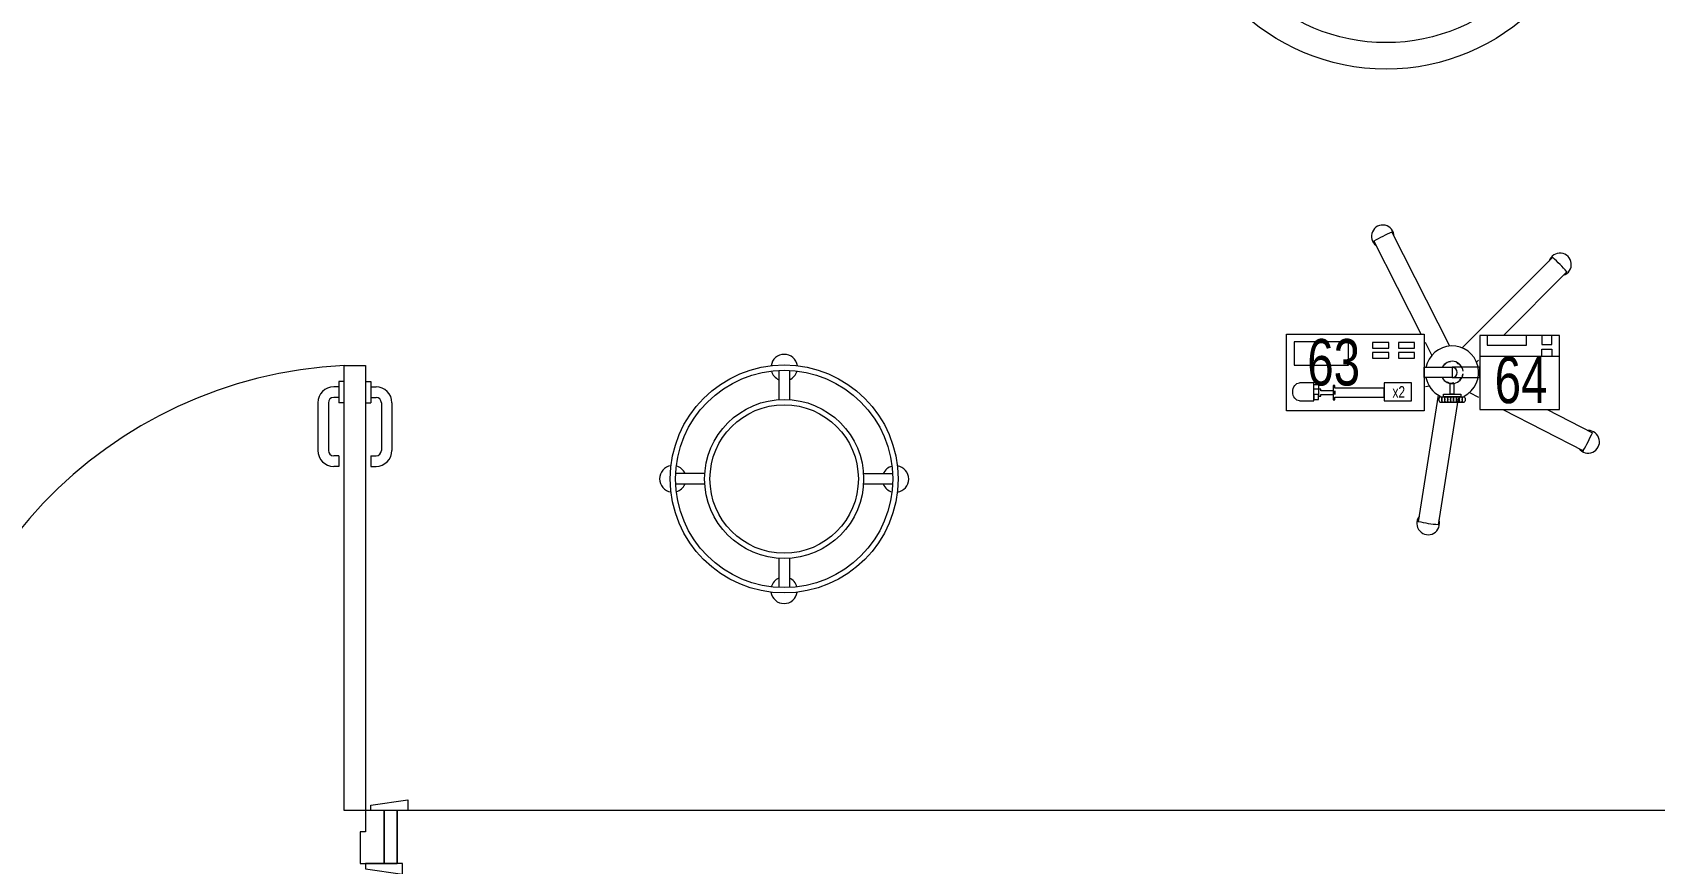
# Model space of a CAD drawing. Header units: millimetres. Extents: x 26027 to 581921, y 7230 to 233891.
# Drawn here: x 533948 to 537009, y 182304 to 183871 of the extents above; entities that cross this region are included whole.
import ezdxf

# ---------------------------------------------------------------- set-up
doc = ezdxf.new("R2010")
doc.units = ezdxf.units.MM
doc.header["$LTSCALE"] = 5
for name, color, linetype, lineweight in [('Medical Equipment and Furniture', 163, 'Continuous', 0), ('Medical Equipment and Furniture1', 163, 'Continuous', 5), ('Medical Equipment and Furniture2', 42, 'Continuous', 13), ('Walls', 32, 'Continuous', 5)]:
    doc.layers.add(name, color=color, linetype=linetype, lineweight=lineweight)
doc.layers.add('Wooden Joinery', color=7, linetype='Continuous', lineweight=5, true_color=0xffdcd1)
doc.styles.add('X3G_ENTITY_257CFD', font='swisscl.ttf', dxfattribs={"height": 200})

# ---------------------------------------------------------------- blocks, each defined once
blk = doc.blocks.new('Surgical Light Single')
at = {"layer": 'Medical Equipment and Furniture'}
for p, q in [((-745633.7, -338256.5), (-744896.5, -338635.5)), ((-745665.7, -338318.8), (-744928.6, -338697.8)), ((-744917.6, -338664.1), (-744928.1, -338687.9)), ((-744921.9, -338691.1), (-744944.3, -338734.7)), ((-744939.1, -338709.2), (-744928.1, -338687.9)), ((-744928.1, -338687.9), (-744921.9, -338691.1)), ((-744920.7, -338705.2), (-744927.4, -338701.7)), ((-744923.8, -338675), (-744922.1, -338674.2)), ((-744920.7, -338705.2), (-744917, -338698.1)), ((-744901, -338706.3), (-744917, -338698.1)), ((-744873.1, -338686.9), (-744886.3, -338709.4)), ((-744878.3, -338698.4), (-744878.7, -338696.5)), ((-744939.1, -338709.2), (-745023.7, -338879.3)), ((-744986.4, -338898.5), (-744897.3, -338730.7)), ((-744914.9, -338749.7), (-744944.3, -338734.7)), ((-744892.5, -338706.2), (-744914.9, -338749.7)), ((-744904.7, -338713.4), (-744901, -338706.3)), ((-744904.7, -338713.4), (-744898, -338716.8)), ((-744897.3, -338730.7), (-744886.3, -338709.4)), ((-744892.5, -338706.2), (-744886.3, -338709.4)), ((-744958, -338741.6), (-744957.1, -338745.5)), ((-744912.6, -338765), (-744916.3, -338766.5)), ((-745124.2, -339214.6), (-745154.5, -339209.2)), ((-745304.9, -339420.7), (-745215.8, -339252.9)), ((-745178.4, -339272.1), (-745215.8, -339252.9)), ((-745128.4, -339238.3), (-745166, -339231.5)), ((-745178.4, -339272.1), (-745263.1, -339442.2)), ((-745309.6, -339445.2), (-745287.2, -339401.7)), ((-745289.6, -339386.4), (-745285.9, -339384.9)), ((-745257.9, -339416.7), (-745287.2, -339401.7)), ((-745244.1, -339409.8), (-745245.1, -339405.9)), ((-745323.2, -339456.3), (-745304.9, -339420.7)), ((-745297.5, -339438), (-745304.2, -339434.6)), ((-745297.5, -339438), (-745301.1, -339445.1)), ((-745280.3, -339460.3), (-745257.9, -339416.7)), ((-745323.2, -339456.3), (-745323.8, -339453)), ((-745321.8, -339472.4), (-745321.4, -339467)), ((-745321.4, -339467), (-745320.3, -339461.2)), ((-745320.3, -339461.2), (-745318.7, -339455.2)), ((-745318.7, -339455.2), (-745316.4, -339449.1)), ((-745316.4, -339449.1), (-745313.6, -339443.2)), ((-745313.6, -339443.2), (-745309.6, -339445.2)), ((-745285.1, -339453.3), (-745301.1, -339445.1)), ((-744878.1, -339532.8), (-745288.5, -339458.9)), ((-745281.5, -339446.2), (-745285.1, -339453.3)), ((-745279.5, -339468.1), (-745283.1, -339473.5)), ((-745281.5, -339446.2), (-745274.8, -339449.7)), ((-745263.1, -339442.2), (-745281.4, -339477.8)), ((-745276.3, -339462.4), (-745280.3, -339460.3)), ((-745276.3, -339462.4), (-745279.5, -339468.1)), ((-745265.7, -339449.4), (-745266, -339447.7)), ((-745265.4, -339451), (-745265.7, -339449.4)), ((-745265, -339452.6), (-745265.4, -339451)), ((-745264.7, -339454.2), (-745265, -339452.6)), ((-745264.3, -339455.8), (-745264.7, -339454.2)), ((-745263.9, -339457.4), (-745264.3, -339455.8)), ((-745263.4, -339459), (-745263.9, -339457.4)), ((-745263, -339460.5), (-745263.4, -339459)), ((-745262.5, -339462.1), (-745263, -339460.5)), ((-745262, -339463.7), (-745262.5, -339462.1)), ((-744985.6, -339443.8), (-744996.8, -339506.3)), ((-744962, -339448.1), (-744973.2, -339510.6)), ((-745321.5, -339477.4), (-745321.8, -339472.4)), ((-745320.6, -339481.7), (-745321.5, -339477.4)), ((-745319, -339485.4), (-745320.6, -339481.7)), ((-745316.9, -339488.2), (-745319, -339485.4)), ((-745314.2, -339490.2), (-745316.9, -339488.2)), ((-745311, -339491.2), (-745314.2, -339490.2)), ((-745307.5, -339491.3), (-745311, -339491.2)), ((-745303.6, -339490.4), (-745307.5, -339491.3)), ((-745299.5, -339488.7), (-745303.6, -339490.4)), ((-745295.4, -339486), (-745299.5, -339488.7)), ((-744885.2, -339572.2), (-745295.6, -339498.2)), ((-745291.2, -339482.5), (-745295.4, -339486)), ((-745287.1, -339478.3), (-745291.2, -339482.5)), ((-745283.1, -339473.5), (-745287.1, -339478.3)), ((-745281.4, -339477.8), (-745278.4, -339476.4)), ((-745003.1, -339510.3), (-745002.3, -339505.4)), ((-745002.3, -339505.4), (-744967.8, -339511.6)), ((-744973.2, -339510.6), (-744996.8, -339506.3)), ((-744968.7, -339516.5), (-744967.8, -339511.6)), ((-744967.8, -339511.6), (-744968.7, -339516.5)), ((-744967.8, -339511.6), (-744859.5, -339531.1)), ((-744859.5, -339531.1), (-744868.4, -339580.3)), ((-745011.1, -339554.6), (-745010.2, -339549.6)), ((-744976.7, -339560.8), (-745011.1, -339554.6)), ((-744976.7, -339560.8), (-744975.8, -339555.8)), ((-744975.8, -339555.8), (-744976.7, -339560.8)), ((-744868.4, -339580.3), (-744976.7, -339560.8)), ((-744871.3, -339562.5), (-744868.5, -339546.7))]:
    blk.add_line(p, q, dxfattribs=at)
for centre, radius in [((-745695.7, -338264), 400), ((-745695.7, -338264), 350), ((-745695.7, -338264), 75.1), ((-745695.7, -338264), 62.5), ((-745695.7, -338264), 62.5), ((-745695.7, -338264), 62.5), ((-745695.7, -338264), 62.5), ((-745695.7, -338264), 62.5), ((-744895.3, -338675.5), 40), ((-744895.3, -338675.5), 35), ((-744895.3, -338675.5), 25), ((-745454.1, -339177.3), 24.6), ((-745301.7, -339192.2), 24.6), ((-745597.8, -339230), 24.6), ((-745460.4, -339274.7), 24.6), ((-745331.8, -339282.4), 24.6), ((-745704.5, -339339.8), 24.6), ((-745575.7, -339332.3), 24.6), ((-745361.1, -339370.3), 24.6), ((-745480.4, -339378.7), 24.6), ((-745087.6, -339400.2), 24.6), ((-745410.6, -339518.5), 110), ((-745646.7, -339439.8), 24.6), ((-745410.6, -339518.5), 81.7), ((-745752.9, -339485), 24.6), ((-745558.8, -339469.1), 24.6), ((-745306.9, -339475.9), 25), ((-745654.4, -339568.4), 24.6), ((-745262.3, -339568), 24.6), ((-745550.4, -339588.4), 24.6), ((-745174.4, -339597.3), 24.6), ((-745733.5, -339636.9), 24.6), ((-745460, -339666.8), 24.6), ((-745460, -339666.8), 24.6), ((-745340.7, -339658.3), 24.6), ((-745596.8, -339683.7), 24.6), ((-745245.4, -339704.8), 24.6), ((-745116.6, -339697.3), 24.6), ((-745650.2, -339765.3), 24.6), ((-745489.3, -339754.7), 24.6), ((-745360.7, -339762.4), 24.6), ((-745223.3, -339807.1), 24.6), ((-745519.4, -339844.9), 24.6), ((-745367, -339859.8), 24.6)]:
    blk.add_circle(centre, radius, dxfattribs=at)
for centre, radius, start, end in [((-744762.4, -338800.1), 204.2, 142.2104, 163.3698), ((-745074, -338639.9), 204.2, 322.2104, 343.3698), ((-745410.6, -339518.5), 387.8, 54.0062, 355.7625), ((-745159.8, -339412.5), 201, 349.7901, 79.7901), ((-745170.9, -339271.8), 24.6, 227.9519, 97.6603), ((-745410.6, -339518.5), 387.8, 1.7476, 46.9503), ((-745159.8, -339412.5), 177, 349.7901, 79.7901), ((-745224.3, -339353.4), 24.6, 254.7598, 52.3281), ((-745410.6, -339518.5), 110, 37.8566, 0.8371), ((-745128.2, -339511.5), 204.2, 142.2104, 163.3698), ((-745167.1, -339432), 82, 160.5948, 205.6253), ((-745410.6, -339518.5), 99.7, 34.1177, 10.5924), ((-745410.6, -339518.5), 94.3, 32.132, 12.5781), ((-745410.6, -339518.5), 93.3, 31.548, 13.1621), ((-745439.8, -339351.3), 204.2, 322.2104, 343.3698), ((-745306.9, -339475.9), 25.5, 129.7388, 355.8414), ((-745166.7, -339468.7), 24.6, 320.7411, 198.8391), ((-745068.2, -339552), 24.6, 138.8625, 20.7177), ((-744880.3, -339544.6), 12, 349.7901, 79.7901), ((-744883.1, -339560.3), 12, 259.7901, 349.7901)]:
    blk.add_arc(centre, radius, start, end, dxfattribs=at)
blk = doc.blocks.new('HF14427-P')
at = {"color": 0}
for p, q in [((-0.01, 0.4148), (-0.01, 0.3597)), ((0.01, 0.4148), (0.01, 0.3597)), ((-0.2048, 0.22), (-0.1497, 0.22)), ((0.1497, 0.22), (0.2048, 0.22)), ((-0.2048, 0.2), (-0.1497, 0.2)), ((0.1497, 0.2), (0.2048, 0.2)), ((-0.01, 0.0603), (-0.01, 0.0052)), ((0.01, 0.0603), (0.01, 0.0052))]:
    blk.add_line(p, q, dxfattribs=at)
at = {"color": 0, "linetype": 'Continuous'}
for points in [[(-0.1497, 0.2), (-0.1497, 0.2), (-0.1497, 0.2), (-0.1497, 0.2), (-0.1497, 0.2), (-0.1497, 0.2), (-0.1497, 0.2), (-0.1497, 0.2), (-0.1497, 0.2), (-0.1497, 0.2), (-0.1497, 0.2), (-0.1497, 0.2), (-0.1497, 0.2), (-0.1497, 0.2), (-0.1497, 0.2), (-0.1497, 0.2), (-0.1497, 0.2), (-0.1497, 0.2), (-0.1497, 0.2), (-0.1497, 0.2), (-0.1497, 0.2), (-0.1497, 0.2), (-0.1497, 0.2), (-0.1497, 0.2), (-0.1497, 0.2), (-0.1497, 0.2), (-0.1497, 0.2), (-0.1497, 0.2), (-0.1497, 0.2), (-0.1497, 0.2), (-0.1497, 0.2), (-0.1497, 0.2), (-0.1497, 0.2), (-0.1497, 0.2), (-0.1497, 0.2), (-0.1497, 0.2), (-0.1497, 0.2), (-0.1497, 0.2), (-0.1497, 0.2), (-0.1497, 0.2), (-0.1497, 0.2), (-0.1497, 0.2), (-0.1497, 0.2), (-0.1497, 0.2), (-0.1497, 0.2), (-0.1497, 0.2), (-0.1497, 0.2), (-0.1497, 0.2), (-0.1497, 0.2), (-0.1497, 0.2), (-0.1497, 0.2), (-0.1497, 0.2), (-0.1497, 0.2), (-0.1497, 0.2), (-0.1497, 0.2), (-0.1497, 0.2), (-0.1497, 0.2), (-0.1497, 0.2), (-0.1497, 0.2), (-0.1497, 0.2), (-0.1497, 0.2), (-0.1497, 0.2), (-0.1497, 0.2), (-0.1497, 0.2), (-0.1497, 0.2), (-0.1497, 0.2), (-0.1497, 0.2), (-0.1497, 0.2), (-0.1497, 0.2), (-0.1497, 0.2), (-0.1497, 0.2), (-0.1497, 0.2), (-0.1497, 0.2), (-0.1497, 0.2), (-0.1497, 0.2), (-0.1497, 0.2), (-0.1497, 0.2), (-0.1497, 0.2), (-0.1497, 0.2), (-0.1497, 0.2), (-0.1497, 0.2), (-0.1497, 0.2), (-0.1497, 0.2), (-0.1497, 0.2), (-0.1497, 0.2), (-0.1497, 0.2), (-0.1497, 0.2), (-0.1497, 0.2), (-0.1497, 0.2), (-0.1497, 0.2), (-0.1497, 0.2), (-0.1497, 0.2), (-0.1497, 0.2), (-0.1497, 0.2), (-0.1497, 0.2), (-0.1497, 0.2), (-0.1497, 0.2), (-0.1497, 0.2), (-0.1497, 0.2), (-0.1497, 0.2), (-0.1497, 0.2), (-0.1497, 0.2), (-0.1497, 0.2), (-0.1497, 0.2), (-0.1497, 0.2), (-0.1497, 0.2), (-0.1497, 0.2), (-0.1497, 0.2), (-0.1497, 0.2), (-0.1497, 0.2), (-0.1497, 0.2), (-0.1497, 0.2), (-0.1497, 0.2), (-0.1497, 0.2), (-0.1497, 0.2), (-0.1497, 0.2), (-0.1497, 0.2), (-0.1497, 0.2), (-0.1497, 0.2), (-0.1497, 0.2), (-0.1497, 0.2), (-0.1497, 0.2), (-0.1497, 0.2), (-0.1497, 0.2), (-0.1497, 0.2), (-0.1497, 0.2), (-0.1497, 0.2), (-0.1497, 0.2), (-0.1497, 0.2), (-0.1497, 0.2), (-0.1497, 0.2), (-0.1497, 0.2), (-0.1497, 0.2), (-0.1497, 0.2), (-0.1497, 0.2), (-0.1497, 0.2), (-0.1497, 0.2), (-0.1497, 0.2), (-0.1497, 0.2), (-0.1497, 0.2), (-0.1497, 0.2), (-0.1497, 0.2), (-0.1497, 0.2), (-0.1497, 0.2), (-0.1497, 0.2), (-0.1497, 0.2), (-0.1497, 0.2), (-0.1497, 0.2), (-0.1497, 0.2), (-0.1497, 0.2), (-0.1497, 0.2), (-0.1497, 0.2), (-0.1497, 0.2), (-0.1497, 0.2), (-0.1497, 0.2), (-0.1497, 0.2), (-0.1497, 0.2), (-0.1497, 0.2), (-0.1497, 0.2), (-0.1497, 0.2), (-0.1497, 0.2), (-0.1497, 0.2), (-0.1497, 0.2), (-0.1497, 0.2), (-0.1497, 0.2), (-0.1497, 0.2), (-0.1497, 0.2), (-0.1497, 0.2), (-0.1497, 0.2), (-0.1497, 0.2), (-0.1497, 0.2), (-0.1497, 0.2), (-0.1497, 0.2), (-0.1497, 0.2), (-0.1497, 0.2), (-0.1497, 0.2), (-0.1497, 0.2), (-0.1497, 0.2), (-0.1497, 0.2), (-0.1497, 0.2), (-0.1497, 0.2), (-0.1497, 0.2), (-0.1497, 0.2), (-0.1497, 0.2), (-0.1497, 0.2), (-0.1497, 0.2), (-0.1497, 0.2), (-0.1497, 0.2), (-0.1497, 0.2), (-0.1497, 0.2), (-0.1497, 0.2), (-0.1497, 0.2), (-0.1497, 0.2), (-0.1497, 0.2), (-0.1497, 0.2), (-0.1497, 0.2), (-0.1497, 0.2), (-0.1497, 0.2), (-0.1497, 0.2), (-0.1497, 0.2), (-0.1497, 0.2), (-0.1497, 0.2), (-0.1497, 0.2), (-0.1497, 0.2), (-0.1497, 0.2), (-0.1497, 0.2), (-0.1497, 0.2), (-0.1497, 0.2), (-0.1497, 0.2), (-0.1497, 0.2), (-0.1497, 0.2), (-0.1497, 0.2), (-0.1497, 0.2), (-0.1497, 0.2), (-0.1497, 0.2), (-0.1497, 0.2), (-0.1497, 0.2), (-0.1497, 0.2), (-0.1497, 0.2)], [(-0.1497, 0.2), (-0.1497, 0.2), (-0.1497, 0.2), (-0.1497, 0.2), (-0.1497, 0.2), (-0.1497, 0.2), (-0.1497, 0.2), (-0.1497, 0.2), (-0.1497, 0.2), (-0.1497, 0.2), (-0.1497, 0.2), (-0.1497, 0.2), (-0.1497, 0.2), (-0.1497, 0.2), (-0.1497, 0.2), (-0.1497, 0.2), (-0.1497, 0.2), (-0.1497, 0.2), (-0.1497, 0.2), (-0.1497, 0.2), (-0.1497, 0.2), (-0.1497, 0.2), (-0.1497, 0.2), (-0.1497, 0.2), (-0.1497, 0.2), (-0.1497, 0.2), (-0.1497, 0.2), (-0.1497, 0.2), (-0.1497, 0.2), (-0.1497, 0.2), (-0.1497, 0.2), (-0.1497, 0.2), (-0.1497, 0.2), (-0.1497, 0.2), (-0.1497, 0.2), (-0.1497, 0.2), (-0.1497, 0.2), (-0.1497, 0.2), (-0.1497, 0.2), (-0.1497, 0.2), (-0.1497, 0.2), (-0.1497, 0.2), (-0.1497, 0.2), (-0.1497, 0.2), (-0.1497, 0.2), (-0.1497, 0.2), (-0.1497, 0.2), (-0.1497, 0.2), (-0.1497, 0.2), (-0.1497, 0.2), (-0.1497, 0.2), (-0.1497, 0.2), (-0.1497, 0.2), (-0.1497, 0.2), (-0.1497, 0.2), (-0.1497, 0.2), (-0.1497, 0.2), (-0.1497, 0.2), (-0.1497, 0.2), (-0.1497, 0.2), (-0.1497, 0.2), (-0.1497, 0.2), (-0.1497, 0.2), (-0.1497, 0.2), (-0.1497, 0.2), (-0.1497, 0.2), (-0.1497, 0.2), (-0.1497, 0.2), (-0.1497, 0.2), (-0.1497, 0.2), (-0.1497, 0.2), (-0.1497, 0.2), (-0.1497, 0.2), (-0.1497, 0.2), (-0.1497, 0.2), (-0.1497, 0.2), (-0.1497, 0.2), (-0.1497, 0.2), (-0.1497, 0.2), (-0.1497, 0.2), (-0.1497, 0.2), (-0.1497, 0.2), (-0.1497, 0.2), (-0.1497, 0.2), (-0.1497, 0.2), (-0.1497, 0.2), (-0.1497, 0.2), (-0.1497, 0.2), (-0.1497, 0.2), (-0.1497, 0.2), (-0.1497, 0.2), (-0.1497, 0.2), (-0.1497, 0.2), (-0.1497, 0.2), (-0.1497, 0.2), (-0.1497, 0.2), (-0.1497, 0.2), (-0.1497, 0.2), (-0.1497, 0.2), (-0.1497, 0.2), (-0.1497, 0.2), (-0.1497, 0.2), (-0.1497, 0.2), (-0.1497, 0.2), (-0.1497, 0.2), (-0.1497, 0.2), (-0.1497, 0.2), (-0.1497, 0.2), (-0.1497, 0.2), (-0.1497, 0.2), (-0.1497, 0.2), (-0.1497, 0.2), (-0.1497, 0.2), (-0.1497, 0.2), (-0.1497, 0.2), (-0.1497, 0.2), (-0.1497, 0.2), (-0.1497, 0.2), (-0.1497, 0.2), (-0.1497, 0.2), (-0.1497, 0.2), (-0.1497, 0.2), (-0.1497, 0.2), (-0.1497, 0.2), (-0.1497, 0.2), (-0.1497, 0.2), (-0.1497, 0.2), (-0.1497, 0.2), (-0.1497, 0.2), (-0.1497, 0.2), (-0.1497, 0.2), (-0.1497, 0.2), (-0.1497, 0.2), (-0.1497, 0.2), (-0.1497, 0.2), (-0.1497, 0.2), (-0.1497, 0.2), (-0.1497, 0.2), (-0.1497, 0.2), (-0.1497, 0.2), (-0.1497, 0.2), (-0.1497, 0.2), (-0.1497, 0.2), (-0.1497, 0.2), (-0.1497, 0.2), (-0.1497, 0.2), (-0.1497, 0.2), (-0.1497, 0.2), (-0.1497, 0.2), (-0.1497, 0.2), (-0.1497, 0.2), (-0.1497, 0.2), (-0.1497, 0.2), (-0.1497, 0.2), (-0.1497, 0.2), (-0.1497, 0.2), (-0.1497, 0.2), (-0.1497, 0.2), (-0.1497, 0.2), (-0.1497, 0.2), (-0.1497, 0.2), (-0.1497, 0.2), (-0.1497, 0.2), (-0.1497, 0.2), (-0.1497, 0.2), (-0.1497, 0.2), (-0.1497, 0.2), (-0.1497, 0.2), (-0.1497, 0.2), (-0.1497, 0.2), (-0.1497, 0.2), (-0.1497, 0.2), (-0.1497, 0.2), (-0.1497, 0.2), (-0.1497, 0.2), (-0.1497, 0.2), (-0.1497, 0.2), (-0.1497, 0.2), (-0.1497, 0.2), (-0.1497, 0.2), (-0.1497, 0.2), (-0.1497, 0.2), (-0.1497, 0.2), (-0.1497, 0.2), (-0.1497, 0.2), (-0.1497, 0.2), (-0.1497, 0.2), (-0.1497, 0.2), (-0.1497, 0.2), (-0.1497, 0.2), (-0.1497, 0.2), (-0.1497, 0.2), (-0.1497, 0.2), (-0.1497, 0.2), (-0.1497, 0.2), (-0.1497, 0.2), (-0.1497, 0.2), (-0.1497, 0.2), (-0.1497, 0.2), (-0.1497, 0.2), (-0.1497, 0.2), (-0.1497, 0.2), (-0.1497, 0.2), (-0.1497, 0.2), (-0.1497, 0.2), (-0.1497, 0.2), (-0.1497, 0.2), (-0.1497, 0.2), (-0.1497, 0.2), (-0.1497, 0.2), (-0.1497, 0.2), (-0.1497, 0.2), (-0.1497, 0.2), (-0.1497, 0.2)], [(-0.1497, 0.2), (-0.1497, 0.2), (-0.1497, 0.2), (-0.1497, 0.2), (-0.1497, 0.2), (-0.1497, 0.2), (-0.1497, 0.2), (-0.1497, 0.2), (-0.1497, 0.2), (-0.1497, 0.2), (-0.1497, 0.2), (-0.1497, 0.2), (-0.1497, 0.2), (-0.1497, 0.2), (-0.1497, 0.2), (-0.1497, 0.2), (-0.1497, 0.2), (-0.1497, 0.2), (-0.1497, 0.2), (-0.1497, 0.2), (-0.1497, 0.2), (-0.1497, 0.2), (-0.1497, 0.2), (-0.1497, 0.2), (-0.1497, 0.2), (-0.1497, 0.2), (-0.1497, 0.2), (-0.1497, 0.2), (-0.1497, 0.2), (-0.1497, 0.2), (-0.1497, 0.2), (-0.1497, 0.2), (-0.1497, 0.2), (-0.1497, 0.2), (-0.1497, 0.2), (-0.1497, 0.2), (-0.1497, 0.2), (-0.1497, 0.2), (-0.1497, 0.2), (-0.1497, 0.2), (-0.1497, 0.2), (-0.1497, 0.2), (-0.1497, 0.2), (-0.1497, 0.2), (-0.1497, 0.2), (-0.1497, 0.2), (-0.1497, 0.2), (-0.1497, 0.2), (-0.1497, 0.2), (-0.1497, 0.2), (-0.1497, 0.2), (-0.1497, 0.2), (-0.1497, 0.2), (-0.1497, 0.2), (-0.1497, 0.2), (-0.1497, 0.2), (-0.1497, 0.2), (-0.1497, 0.2), (-0.1497, 0.2), (-0.1497, 0.2), (-0.1497, 0.2), (-0.1497, 0.2), (-0.1497, 0.2), (-0.1497, 0.2), (-0.1497, 0.2), (-0.1497, 0.2), (-0.1497, 0.2), (-0.1497, 0.2), (-0.1497, 0.2), (-0.1497, 0.2), (-0.1497, 0.2), (-0.1497, 0.2), (-0.1497, 0.2), (-0.1497, 0.2), (-0.1497, 0.2), (-0.1497, 0.2), (-0.1497, 0.2), (-0.1497, 0.2), (-0.1497, 0.2), (-0.1497, 0.2), (-0.1497, 0.2), (-0.1497, 0.2), (-0.1497, 0.2), (-0.1497, 0.2), (-0.1497, 0.2), (-0.1497, 0.2), (-0.1497, 0.2), (-0.1497, 0.2), (-0.1497, 0.2), (-0.1497, 0.2), (-0.1497, 0.2), (-0.1497, 0.2), (-0.1497, 0.2), (-0.1497, 0.2), (-0.1497, 0.2), (-0.1497, 0.2), (-0.1497, 0.2), (-0.1497, 0.2), (-0.1497, 0.2), (-0.1497, 0.2), (-0.1497, 0.2), (-0.1497, 0.2), (-0.1497, 0.2), (-0.1497, 0.2), (-0.1497, 0.2), (-0.1497, 0.2), (-0.1497, 0.2), (-0.1497, 0.2), (-0.1497, 0.2), (-0.1497, 0.2), (-0.1497, 0.2), (-0.1497, 0.2), (-0.1497, 0.2), (-0.1497, 0.2), (-0.1497, 0.2), (-0.1497, 0.2), (-0.1497, 0.2), (-0.1497, 0.2), (-0.1497, 0.2), (-0.1497, 0.2), (-0.1497, 0.2), (-0.1497, 0.2), (-0.1497, 0.2), (-0.1497, 0.2), (-0.1497, 0.2), (-0.1497, 0.2), (-0.1497, 0.2), (-0.1497, 0.2), (-0.1497, 0.2), (-0.1497, 0.2), (-0.1497, 0.2), (-0.1497, 0.2), (-0.1497, 0.2), (-0.1497, 0.2), (-0.1497, 0.2), (-0.1497, 0.2), (-0.1497, 0.2), (-0.1497, 0.2), (-0.1497, 0.2), (-0.1497, 0.2), (-0.1497, 0.2), (-0.1497, 0.2), (-0.1497, 0.2), (-0.1497, 0.2), (-0.1497, 0.2), (-0.1497, 0.2), (-0.1497, 0.2), (-0.1497, 0.2), (-0.1497, 0.2), (-0.1497, 0.2), (-0.1497, 0.2), (-0.1497, 0.2), (-0.1497, 0.2), (-0.1497, 0.2), (-0.1497, 0.2), (-0.1497, 0.2), (-0.1497, 0.2), (-0.1497, 0.2), (-0.1497, 0.2), (-0.1497, 0.2), (-0.1497, 0.2), (-0.1497, 0.2), (-0.1497, 0.2), (-0.1497, 0.2), (-0.1497, 0.2), (-0.1497, 0.2), (-0.1497, 0.2), (-0.1497, 0.2), (-0.1497, 0.2), (-0.1497, 0.2), (-0.1497, 0.2), (-0.1497, 0.2), (-0.1497, 0.2), (-0.1497, 0.2), (-0.1497, 0.2), (-0.1497, 0.2), (-0.1497, 0.2), (-0.1497, 0.2), (-0.1497, 0.2), (-0.1497, 0.2), (-0.1497, 0.2), (-0.1497, 0.2), (-0.1497, 0.2), (-0.1497, 0.2), (-0.1497, 0.2), (-0.1497, 0.2), (-0.1497, 0.2), (-0.1497, 0.2), (-0.1497, 0.2), (-0.1497, 0.2), (-0.1497, 0.2), (-0.1497, 0.2), (-0.1497, 0.2), (-0.1497, 0.2), (-0.1497, 0.2), (-0.1497, 0.2), (-0.1497, 0.2), (-0.1497, 0.2), (-0.1497, 0.2), (-0.1497, 0.2), (-0.1497, 0.2), (-0.1497, 0.2), (-0.1497, 0.2), (-0.1497, 0.2), (-0.1497, 0.2), (-0.1497, 0.2), (-0.1497, 0.2), (-0.1497, 0.2), (-0.1497, 0.2), (-0.1497, 0.2), (-0.1497, 0.2), (-0.1497, 0.2), (-0.1497, 0.2), (-0.1497, 0.2), (-0.1497, 0.2), (-0.1497, 0.2), (-0.1497, 0.2), (-0.1497, 0.2), (-0.1497, 0.2), (-0.1497, 0.2), (-0.1497, 0.2), (-0.1497, 0.2), (-0.1497, 0.2), (-0.1497, 0.2), (-0.1497, 0.2), (-0.1497, 0.2), (-0.1497, 0.2), (-0.1497, 0.2), (-0.1497, 0.2), (-0.1497, 0.2), (-0.1497, 0.2), (-0.1497, 0.2), (-0.1497, 0.2), (-0.1497, 0.2), (-0.1497, 0.2), (-0.1497, 0.2), (-0.1497, 0.2), (-0.1497, 0.2), (-0.1497, 0.2), (-0.1497, 0.2), (-0.1497, 0.2), (-0.1497, 0.2), (-0.1497, 0.2), (-0.1497, 0.2), (-0.1497, 0.2), (-0.1497, 0.2), (-0.1497, 0.2), (-0.1497, 0.2), (-0.1497, 0.2), (-0.1497, 0.2), (-0.1497, 0.2), (-0.1497, 0.2), (-0.1497, 0.2), (-0.1497, 0.2), (-0.1497, 0.2), (-0.1497, 0.2), (-0.1497, 0.2), (-0.1497, 0.2), (-0.1497, 0.2), (-0.1497, 0.2), (-0.1497, 0.2), (-0.1497, 0.2), (-0.1497, 0.2), (-0.1497, 0.2), (-0.1497, 0.2), (-0.1497, 0.2), (-0.1497, 0.2), (-0.1497, 0.2), (-0.1497, 0.2), (-0.1497, 0.2), (-0.1497, 0.2), (-0.1497, 0.2), (-0.1497, 0.2), (-0.1497, 0.2), (-0.1497, 0.2), (-0.1497, 0.2), (-0.1497, 0.2)]]:
    blk.add_lwpolyline(points, close=True, dxfattribs=at)
for points in [[(-0.1497, 0.2), (-0.1497, 0.2), (-0.1497, 0.2), (-0.1497, 0.2), (-0.1497, 0.2), (-0.1497, 0.2), (-0.1497, 0.2), (-0.1497, 0.2)], [(-0.1497, 0.2), (-0.1497, 0.2), (-0.1497, 0.2), (-0.1497, 0.2), (-0.1497, 0.2), (-0.1497, 0.2), (-0.1497, 0.2), (-0.1497, 0.2), (-0.1497, 0.2), (-0.1497, 0.2), (-0.1497, 0.2), (-0.1497, 0.2), (-0.1497, 0.2), (-0.1497, 0.2), (-0.1497, 0.2), (-0.1497, 0.2), (-0.1497, 0.2), (-0.1497, 0.2), (-0.1497, 0.2), (-0.1497, 0.2), (-0.1497, 0.2), (-0.1497, 0.2), (-0.1497, 0.2), (-0.1497, 0.2), (-0.1497, 0.2), (-0.1497, 0.2), (-0.1497, 0.2), (-0.1497, 0.2), (-0.1497, 0.2), (-0.1497, 0.2), (-0.1497, 0.2), (-0.1497, 0.2), (-0.1497, 0.2), (-0.1497, 0.2), (-0.1497, 0.2), (-0.1497, 0.2), (-0.1497, 0.2), (-0.1497, 0.2), (-0.1497, 0.2), (-0.1497, 0.2), (-0.1497, 0.2), (-0.1497, 0.2), (-0.1497, 0.2), (-0.1497, 0.2), (-0.1497, 0.2), (-0.1497, 0.2), (-0.1497, 0.2), (-0.1497, 0.2), (-0.1497, 0.2), (-0.1497, 0.2), (-0.1497, 0.2), (-0.1497, 0.2), (-0.1497, 0.2), (-0.1497, 0.2), (-0.1497, 0.2), (-0.1497, 0.2), (-0.1497, 0.2), (-0.1497, 0.2), (-0.1497, 0.2), (-0.1497, 0.2), (-0.1497, 0.2), (-0.1497, 0.2), (-0.1497, 0.2), (-0.1497, 0.2), (-0.1497, 0.2), (-0.1497, 0.2), (-0.1497, 0.2), (-0.1497, 0.2), (-0.1497, 0.2), (-0.1497, 0.2), (-0.1497, 0.2), (-0.1497, 0.2), (-0.1497, 0.2), (-0.1497, 0.2), (-0.1497, 0.2), (-0.1497, 0.2), (-0.1497, 0.2), (-0.1497, 0.2), (-0.1497, 0.2), (-0.1497, 0.2), (-0.1497, 0.2), (-0.1497, 0.2), (-0.1497, 0.2), (-0.1497, 0.2), (-0.1497, 0.2), (-0.1497, 0.2), (-0.1497, 0.2), (-0.1497, 0.2), (-0.1497, 0.2), (-0.1497, 0.2), (-0.1497, 0.2), (-0.1497, 0.2), (-0.1497, 0.2), (-0.1497, 0.2), (-0.1497, 0.2), (-0.1497, 0.2), (-0.1497, 0.2), (-0.1497, 0.2), (-0.1497, 0.2), (-0.1497, 0.2), (-0.1497, 0.2), (-0.1497, 0.2), (-0.1497, 0.2), (-0.1497, 0.2), (-0.1497, 0.2), (-0.1497, 0.2), (-0.1497, 0.2), (-0.1497, 0.2), (-0.1497, 0.2), (-0.1497, 0.2), (-0.1497, 0.2)], [(-0.1497, 0.2), (-0.1497, 0.2), (-0.1497, 0.2), (-0.1497, 0.2), (-0.1497, 0.2), (-0.1497, 0.2), (-0.1497, 0.2), (-0.1497, 0.2), (-0.1497, 0.2), (-0.1497, 0.2), (-0.1497, 0.2), (-0.1497, 0.2), (-0.1497, 0.2), (-0.1497, 0.2), (-0.1497, 0.2), (-0.1497, 0.2), (-0.1497, 0.2)], [(-0.1497, 0.2), (-0.1497, 0.2), (-0.1497, 0.2), (-0.1497, 0.2), (-0.1497, 0.2), (-0.1497, 0.2), (-0.1497, 0.2)], [(-0.1497, 0.2), (-0.1497, 0.2), (-0.1497, 0.2), (-0.1497, 0.2), (-0.1497, 0.2), (-0.1497, 0.2), (-0.1497, 0.2), (-0.1497, 0.2), (-0.1497, 0.2), (-0.1497, 0.2), (-0.1497, 0.2), (-0.1497, 0.2)], [(-0.1497, 0.2), (-0.1497, 0.2), (-0.1497, 0.2), (-0.1497, 0.2), (-0.1497, 0.2), (-0.1497, 0.2), (-0.1497, 0.2), (-0.1497, 0.2), (-0.1497, 0.2), (-0.1497, 0.2), (-0.1497, 0.2), (-0.1497, 0.2), (-0.1497, 0.2), (-0.1497, 0.2), (-0.1497, 0.2), (-0.1497, 0.2), (-0.1497, 0.2), (-0.1497, 0.2), (-0.1497, 0.2), (-0.1497, 0.2), (-0.1497, 0.2), (-0.1497, 0.2), (-0.1497, 0.2), (-0.1497, 0.2), (-0.1497, 0.2), (-0.1497, 0.2), (-0.1497, 0.2), (-0.1497, 0.2), (-0.1497, 0.2), (-0.1497, 0.2), (-0.1497, 0.2), (-0.1497, 0.2), (-0.1497, 0.2), (-0.1497, 0.2), (-0.1497, 0.2), (-0.1497, 0.2), (-0.1497, 0.2), (-0.1497, 0.2), (-0.1497, 0.2), (-0.1497, 0.2), (-0.1497, 0.2), (-0.1497, 0.2), (-0.1497, 0.2), (-0.1497, 0.2), (-0.1497, 0.2), (-0.1497, 0.2), (-0.1497, 0.2), (-0.1497, 0.2), (-0.1497, 0.2), (-0.1497, 0.2), (-0.1497, 0.2), (-0.1497, 0.2), (-0.1497, 0.2), (-0.1497, 0.2), (-0.1497, 0.2), (-0.1497, 0.2), (-0.1497, 0.2), (-0.1497, 0.2), (-0.1497, 0.2), (-0.1497, 0.2), (-0.1497, 0.2), (-0.1497, 0.2), (-0.1497, 0.2), (-0.1497, 0.2), (-0.1497, 0.2), (-0.1497, 0.2), (-0.1497, 0.2), (-0.1497, 0.2), (-0.1497, 0.2), (-0.1497, 0.2), (-0.1497, 0.2), (-0.1497, 0.2), (-0.1497, 0.2), (-0.1497, 0.2), (-0.1497, 0.2), (-0.1497, 0.2), (-0.1497, 0.2), (-0.1497, 0.2), (-0.1497, 0.2), (-0.1497, 0.2), (-0.1497, 0.2), (-0.1497, 0.2), (-0.1497, 0.2), (-0.1497, 0.2), (-0.1497, 0.2), (-0.1497, 0.2), (-0.1497, 0.2), (-0.1497, 0.2), (-0.1497, 0.2)], [(-0.1497, 0.2), (-0.1497, 0.2), (-0.1497, 0.2), (-0.1497, 0.2), (-0.1497, 0.2), (-0.1497, 0.2), (-0.1497, 0.2), (-0.1497, 0.2), (-0.1497, 0.2), (-0.1497, 0.2), (-0.1497, 0.2), (-0.1497, 0.2), (-0.1497, 0.2), (-0.1497, 0.2), (-0.1497, 0.2), (-0.1497, 0.2), (-0.1497, 0.2), (-0.1497, 0.2), (-0.1497, 0.2), (-0.1497, 0.2), (-0.1497, 0.2), (-0.1497, 0.2), (-0.1497, 0.2), (-0.1497, 0.2), (-0.1497, 0.2), (-0.1497, 0.2), (-0.1497, 0.2), (-0.1497, 0.2), (-0.1497, 0.2), (-0.1497, 0.2), (-0.1497, 0.2), (-0.1497, 0.2), (-0.1497, 0.2), (-0.1497, 0.2), (-0.1497, 0.2), (-0.1497, 0.2), (-0.1497, 0.2), (-0.1497, 0.2), (-0.1497, 0.2), (-0.1497, 0.2), (-0.1497, 0.2), (-0.1497, 0.2), (-0.1497, 0.2), (-0.1497, 0.2), (-0.1497, 0.2), (-0.1497, 0.2), (-0.1497, 0.2), (-0.1497, 0.2), (-0.1497, 0.2), (-0.1497, 0.2), (-0.1497, 0.2), (-0.1497, 0.2), (-0.1497, 0.2), (-0.1497, 0.2)], [(-0.1497, 0.2), (-0.1497, 0.2), (-0.1497, 0.2), (-0.1497, 0.2), (-0.1497, 0.2), (-0.1497, 0.2), (-0.1497, 0.2), (-0.1497, 0.2), (-0.1497, 0.2), (-0.1497, 0.2)], [(-0.1497, 0.2), (-0.1497, 0.2), (-0.1497, 0.2), (-0.1497, 0.2), (-0.1497, 0.2), (-0.1497, 0.2), (-0.1497, 0.2), (-0.1497, 0.2), (-0.1497, 0.2), (-0.1497, 0.2)], [(-0.1497, 0.2), (-0.1497, 0.2), (-0.1497, 0.2), (-0.1497, 0.2), (-0.1497, 0.2), (-0.1497, 0.2), (-0.1497, 0.2), (-0.1497, 0.2), (-0.1497, 0.2), (-0.1497, 0.2), (-0.1497, 0.2), (-0.1497, 0.2), (-0.1497, 0.2), (-0.1497, 0.2), (-0.1497, 0.2)], [(-0.1497, 0.2), (-0.1497, 0.2), (-0.1497, 0.2), (-0.1497, 0.2), (-0.1497, 0.2), (-0.1497, 0.2), (-0.1497, 0.2), (-0.1497, 0.2), (-0.1497, 0.2), (-0.1497, 0.2)], [(-0.1497, 0.2), (-0.1497, 0.2), (-0.1497, 0.2), (-0.1497, 0.2), (-0.1497, 0.2), (-0.1497, 0.2), (-0.1497, 0.2)], [(-0.1497, 0.2), (-0.1497, 0.2), (-0.1497, 0.2), (-0.1497, 0.2), (-0.1497, 0.2), (-0.1497, 0.2), (-0.1497, 0.2), (-0.1497, 0.2), (-0.1497, 0.2), (-0.1497, 0.2)], [(-0.1497, 0.2), (-0.1497, 0.2), (-0.1497, 0.2), (-0.1497, 0.2), (-0.1497, 0.2), (-0.1497, 0.2), (-0.1497, 0.2), (-0.1497, 0.2), (-0.1497, 0.2), (-0.1497, 0.2), (-0.1497, 0.2), (-0.1497, 0.2), (-0.1497, 0.2), (-0.1497, 0.2), (-0.1497, 0.2), (-0.1497, 0.2), (-0.1497, 0.2), (-0.1497, 0.2)], [(-0.1497, 0.2), (-0.1497, 0.2), (-0.1497, 0.2), (-0.1497, 0.2), (-0.1497, 0.2), (-0.1497, 0.2), (-0.1497, 0.2), (-0.1497, 0.2), (-0.1497, 0.2)]]:
    blk.add_lwpolyline(points, dxfattribs=at)
at = {"color": 0}
for radius in [0.215, 0.205, 0.15, 0.14]:
    blk.add_circle((0, 0.21), radius, dxfattribs=at)
for centre, start, end in [((0, 0.42), 8.2132, 171.7868), ((0, 0.42), 194.9006, 246.4218), ((0, 0.42), 293.5782, 345.0994), ((-0.21, 0.21), 98.2132, 261.7868), ((-0.21, 0.21), 23.5782, 75.0994), ((0.21, 0.21), 104.9006, 156.4218), ((0.21, 0.21), 278.2132, 81.7868), ((-0.21, 0.21), 284.9006, 336.4218), ((0.21, 0.21), 203.5782, 255.0994), ((0, 0), 113.5782, 165.0994), ((0, 0), 14.9006, 66.4218), ((0, 0), 188.2132, 351.7868)]:
    blk.add_arc(centre, 0.025, start, end, dxfattribs=at)
blk = doc.blocks.new('Syringe')
at = {"layer": 'Medical Equipment and Furniture2', "color": 254}
for points in [[(42.9739, -11.5277), (42.7139, -11.5277), (42.7139, -11.3827), (42.9739, -11.3827), (42.9739, -11.5277)], [(42.7384, -11.5086), (42.7658, -11.5086), (42.7658, -11.475), (42.7384, -11.475)], [(42.779, -11.4899), (42.779, -11.487), (42.7748, -11.487), (42.7748, -11.5), (42.779, -11.5), (42.779, -11.497)], [(42.8023, -11.4899), (42.779, -11.4899)], [(42.779, -11.497), (42.8023, -11.497)], [(42.8055, -11.4851), (42.8055, -11.48), (42.8023, -11.48), (42.8023, -11.5069), (42.8055, -11.5069), (42.8055, -11.5019)], [(42.8055, -11.5019), (42.8984, -11.5019), (42.8984, -11.4851), (42.8055, -11.4851)], [(42.8055, -11.4899), (42.8055, -11.497)], [(42.8055, -11.497), (42.8055, -11.4899)], [(42.8055, -11.497), (42.8055, -11.4899)]]:
    blk.add_lwpolyline(points, dxfattribs=at)
for points in [[(42.8312, -11.3974), (42.7289, -11.3974), (42.7289, -11.4415), (42.8312, -11.4415)], [(42.9073, -11.3985), (42.8765, -11.3985), (42.8765, -11.4091), (42.9073, -11.4091)], [(42.9073, -11.4175), (42.8765, -11.4175), (42.8765, -11.4281), (42.9073, -11.4281)], [(42.956, -11.3985), (42.9252, -11.3985), (42.9252, -11.4091), (42.956, -11.4091)], [(42.956, -11.4175), (42.9252, -11.4175), (42.9252, -11.4281), (42.956, -11.4281)], [(42.7748, -11.487), (42.7658, -11.487), (42.7658, -11.4777), (42.7748, -11.4777)], [(42.9498, -11.475), (42.8984, -11.475), (42.8984, -11.5086), (42.9498, -11.5086)], [(42.7748, -11.4967), (42.7658, -11.4967), (42.7658, -11.5059), (42.7748, -11.5059)]]:
    blk.add_lwpolyline(points, close=True, dxfattribs=at)
at = {"layer": 'Medical Equipment and Furniture2', "color": 254, "extrusion": (0, 0, -1)}
blk.add_ellipse((42.7384, -11.4918), major_axis=(0, 0.0168), ratio=0.733735, start_param=3.141593, end_param=6.283185, dxfattribs=at)
blk = doc.blocks.new('Infusion')
at = {"layer": 'Medical Equipment and Furniture2', "color": 254}
for points in [[(43.0793, -11.3852), (43.0793, -11.5252), (43.2293, -11.5252), (43.2293, -11.3852), (43.0793, -11.3852)], [(43.1962, -11.4242), (43.1962, -11.4114), (43.215, -11.4114), (43.215, -11.4242)]]:
    blk.add_lwpolyline(points, dxfattribs=at)
for points in [[(43.0793, -11.3852), (43.0793, -11.4242), (43.2293, -11.4242), (43.2293, -11.3852)], [(43.0927, -11.3852), (43.0927, -11.404), (43.1673, -11.404), (43.1673, -11.3852)], [(43.1962, -11.3852), (43.1962, -11.4027), (43.215, -11.4027), (43.215, -11.3852)]]:
    blk.add_lwpolyline(points, close=True, dxfattribs=at)
blk = doc.blocks.new('Infusion Syringe')
at = {"layer": 'Medical Equipment and Furniture1'}
for p, q in [((43.0225, -11.4053), (42.9127, -11.1899)), ((42.9683, -11.3827), (42.8788, -11.2071)), ((43.0459, -11.409), (43.2169, -11.238)), ((43.1234, -11.3852), (43.2437, -11.2649)), ((42.9886, -11.4225), (42.9765, -11.3988)), ((42.9753, -11.4431), (42.9739, -11.4433)), ((43.0124, -11.4411), (43.017, -11.4365)), ((43.0234, -11.4354), (43.017, -11.4365)), ((43.0357, -11.4374), (43.0414, -11.4403)), ((43.0444, -11.4461), (43.0414, -11.4403)), ((43.0728, -11.4359), (43.0766, -11.432)), ((43.0175, -11.473), (43.0233, -11.476)), ((43.0297, -11.4749), (43.0233, -11.476)), ((43.0407, -11.4693), (43.0453, -11.4647)), ((43.0463, -11.4583), (43.0453, -11.4647)), ((43.0791, -11.4595), (43.0793, -11.4596)), ((43.0006, -11.498), (42.9627, -11.7368)), ((42.9838, -11.4812), (42.9765, -11.4824)), ((43.0381, -11.5039), (43.0003, -11.7427)), ((43.0592, -11.4932), (43.0766, -11.502)), ((43.1221, -11.5252), (43.2746, -11.6029)), ((43.2058, -11.5252), (43.2919, -11.5691))]:
    blk.add_line(p, q, dxfattribs=at)
for points in [[(43.0266, -11.4455), (43.0266, -11.4649), (42.9739, -11.4649), (42.9739, -11.4455)], [(43.0266, -11.4455), (43.0266, -11.4649), (43.0793, -11.4649), (43.0793, -11.4455)], [(43.043, -11.4963), (43.043, -11.5009), (43.0102, -11.5009), (43.0102, -11.4963)]]:
    blk.add_lwpolyline(points, close=True, dxfattribs=at)
for points in [[(43.0302, -11.4759), (43.0302, -11.4963), (43.0229, -11.4963), (43.0229, -11.4759)], [(43.0046, -11.5009), (43.0485, -11.5009)], [(43.0485, -11.5116), (43.0046, -11.5116)]]:
    blk.add_lwpolyline(points, dxfattribs=at)
for centre, radius, start, end in [((42.8958, -11.1985), 0.0214, 359.734, 234.266), ((43.0266, -11.4552), 0.2881, 113.2187, 120.7813), ((43.2303, -11.2515), 0.0214, 287.734, 162.266), ((43.0266, -11.4552), 0.2881, 41.2187, 48.7813), ((43.0266, -11.4552), 0.0501, 296.8163, 169.3714), ((43.0266, -11.4552), 0.021, 6.8276, 152.4616), ((43.0266, -11.4552), 0.00972, 270, 90), ((43.0266, -11.4552), 0.0501, 190.6286, 243.1837), ((43.0266, -11.4552), 0.021, 207.5384, 353.1724), ((43.2833, -11.586), 0.0214, 215.734, 90.266), ((43.0266, -11.4552), 0.2881, 329.2187, 336.7813), ((42.9815, -11.7398), 0.0214, 143.734, 18.266), ((43.0266, -11.4552), 0.2881, 257.2187, 264.7813)]:
    blk.add_arc(centre, radius, start, end, dxfattribs=at)
for centre in [(43.0046, -11.5062), (43.0101, -11.5062), (43.0156, -11.5062), (43.0211, -11.5062), (43.0266, -11.5062), (43.0321, -11.5062), (43.0375, -11.5062), (43.043, -11.5062), (43.0485, -11.5062)]:
    blk.add_ellipse(centre, major_axis=(0, -0.00537), ratio=0.510594, start_param=3.141593, end_param=9.424778, dxfattribs=at)
for name in ['Syringe', 'Infusion']:
    blk.add_blockref(name, (0, 0), dxfattribs=at)

msp = doc.modelspace()

# ---------------------------------------------------------------- linework, layer by layer
at = {"layer": 'Walls'}
for p, q in [((540268.8, 182403.8, 0), (534636.7, 182403.8, 0)), ((534636.7, 182403.8, 0), (534636.7, 182303.8, 0))]:
    msp.add_line(p, q, dxfattribs=at)
at = {"layer": 'Wooden Joinery'}
for p, q in [((534526.7, 183212.9, 0), (534526.7, 183172.9, 0)), ((534536.7, 183212.9, 0), (534526.7, 183212.9, 0)), ((534576.7, 183212.9, 0), (534586.7, 183212.9, 0)), ((534586.7, 183212.9, 0), (534586.7, 183172.9, 0)), ((534526.7, 183202.9, 0), (534516.7, 183202.9, 0)), ((534526.7, 183182.9, 0), (534516.7, 183182.9, 0)), ((534586.7, 183202.9, 0), (534596.7, 183202.9, 0)), ((534586.7, 183182.9, 0), (534596.7, 183182.9, 0)), ((534486.7, 183172.9, 0), (534486.7, 183082.9, 0)), ((534506.7, 183172.9, 0), (534506.7, 183082.9, 0)), ((534536.7, 183172.9, 0), (534526.7, 183172.9, 0)), ((534576.7, 183172.9, 0), (534586.7, 183172.9, 0)), ((534606.7, 183172.9, 0), (534606.7, 183082.9, 0)), ((534626.7, 183172.9, 0), (534626.7, 183082.9, 0)), ((534526.7, 183072.9, 0), (534516.7, 183072.9, 0)), ((534526.7, 183052.9, 0), (534516.7, 183052.9, 0)), ((534526.7, 183072.9, 0), (534526.7, 183052.9, 0)), ((534586.7, 183072.9, 0), (534596.7, 183072.9, 0)), ((534586.7, 183072.9, 0), (534586.7, 183052.9, 0)), ((534586.7, 183052.9, 0), (534596.7, 183052.9, 0))]:
    msp.add_line(p, q, dxfattribs=at)
at = {"layer": 'Wooden Joinery', "elevation": 0}
for points in [[(534536.7, 182403.8), (534536.7, 183242.9), (534576.7, 183242.9), (534576.7, 182403.8)], [(534536.7, 182403.8), (534536.7, 183242.9), (534576.7, 183242.9), (534576.7, 182403.8)], [(534586.7, 182403.8), (534586.7, 182413.8), (534656.7, 182423.8), (534656.7, 182403.8)], [(534576.7, 182303.8), (534576.7, 182293.8), (534646.7, 182283.8), (534646.7, 182303.8)]]:
    msp.add_lwpolyline(points, close=True, dxfattribs=at)
for points in [[(534611.7, 182403.8), (534576.7, 182403.8), (534576.7, 182363.8), (534566.7, 182363.8), (534566.7, 182303.8), (534611.7, 182303.8), (534611.7, 182403.8)], [(534611.7, 182403.8), (534611.7, 182303.8), (534636.7, 182303.8), (534636.7, 182403.8), (534611.7, 182403.8)]]:
    msp.add_lwpolyline(points, dxfattribs=at)
at = {"layer": 'Wooden Joinery'}
for centre, radius, start, end in [((534576.7, 182403.8, 0), 840, 92.7294, 180), ((534516.7, 183172.9, 0), 30, 90, 180), ((534516.7, 183172.9, 0), 10, 90, 180), ((534596.7, 183172.9, 0), 30, 0, 90), ((534596.7, 183172.9, 0), 10, 0, 90), ((534516.7, 183082.9, 0), 30, 180, 270), ((534516.7, 183082.9, 0), 10, 180, 270), ((534596.7, 183082.9, 0), 10, 270, 0), ((534596.7, 183082.9, 0), 30, 270, 0)]:
    msp.add_arc(centre, radius, start, end, dxfattribs=at)

# ---------------------------------------------------------------- block references
at = {"layer": 'Medical Equipment and Furniture', "rotation": 198.35134345027}
msp.add_blockref('Surgical Light Single', (-64769.6, -371636.3, 0), dxfattribs=at)
at = {"layer": 'Medical Equipment and Furniture', "xscale": 1000, "yscale": 1000, "zscale": 1000}
msp.add_blockref('Infusion Syringe', (493600.6, 194685.2, 0), dxfattribs=at)
at = {"layer": 'Medical Equipment and Furniture', "xscale": 1000, "yscale": 1000, "zscale": 1000, "rotation": 269.9607691998091}
msp.add_blockref('HF14427-P', (535156.8, 183029.3, 0), dxfattribs=at)

# ---------------------------------------------------------------- texts
at = {"layer": 'Medical Equipment and Furniture', "char_height": 87.47, "attachment_point": 2, "style": 'X3G_ENTITY_257CFD'}
for s, insert in [('63', (536403.8, 183293, 0)), ('64', (536757.4, 183259.6, 0))]:
    msp.add_mtext(s, dxfattribs=dict(at, insert=insert))
at = {"layer": 'Medical Equipment and Furniture', "insert": (536526.6, 183204.2, 0), "char_height": 21.87, "width": 20.636, "attachment_point": 2, "style": 'X3G_ENTITY_257CFD'}
msp.add_mtext('x2', dxfattribs=at)

doc.saveas('drawing.dxf')
